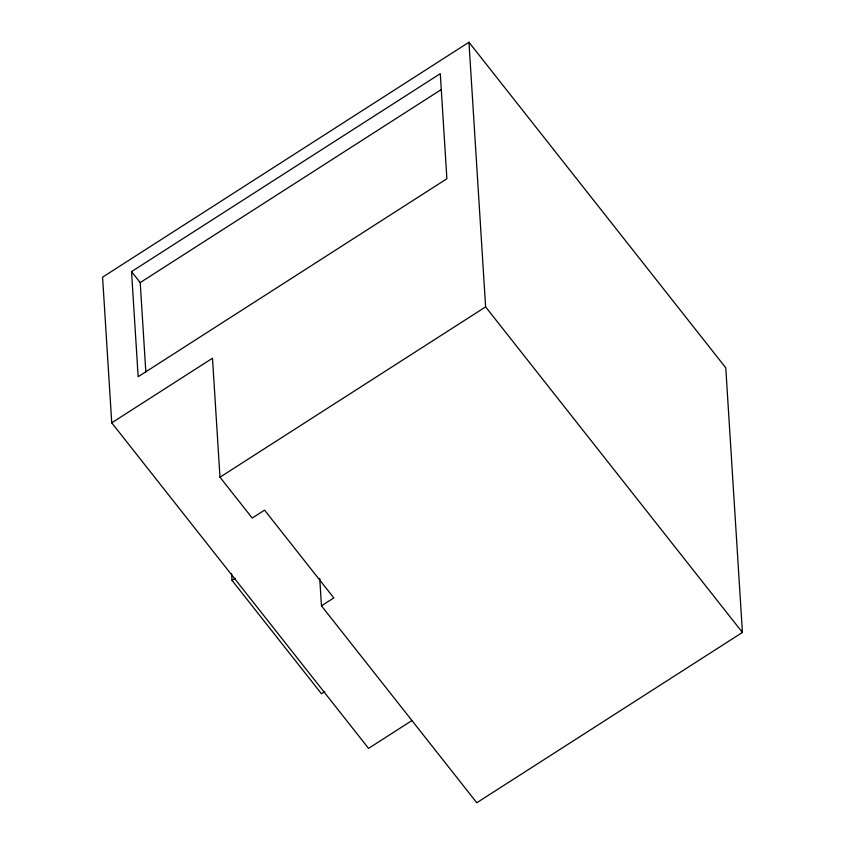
<?xml version="1.0" encoding="UTF-8"?>
<svg xmlns="http://www.w3.org/2000/svg" width="845" height="845" viewBox="0 0 845 845"><rect width="100%" height="100%" fill="white"/><g stroke="black" fill="none" stroke-linecap="round" stroke-linejoin="round"><path stroke-width="1.27" d="M319.737 578.413L321.47 605.844L476.791 802.75L742.417 632.44L725.77 367.797L468.964 42.25L102.583 277.171L111.741 422.827L368.557 748.374L411.737 720.69M131.545 271.615L440.277 73.663L446.889 178.749L138.157 376.701L131.545 271.615L140.207 282.589L145.826 371.906M140.207 282.589L441.164 89.623M111.741 422.827L212.496 358.227L219.985 477.203L252.211 518.059L264.559 510.137L333.817 597.922L321.47 605.844M219.985 477.203L485.611 306.893L468.964 42.25M324.765 691.654L321.48 693.766L232.026 580.378L235.322 578.265M485.611 306.893L742.417 632.44M231.614 573.871L232.026 580.378"/></g></svg>
